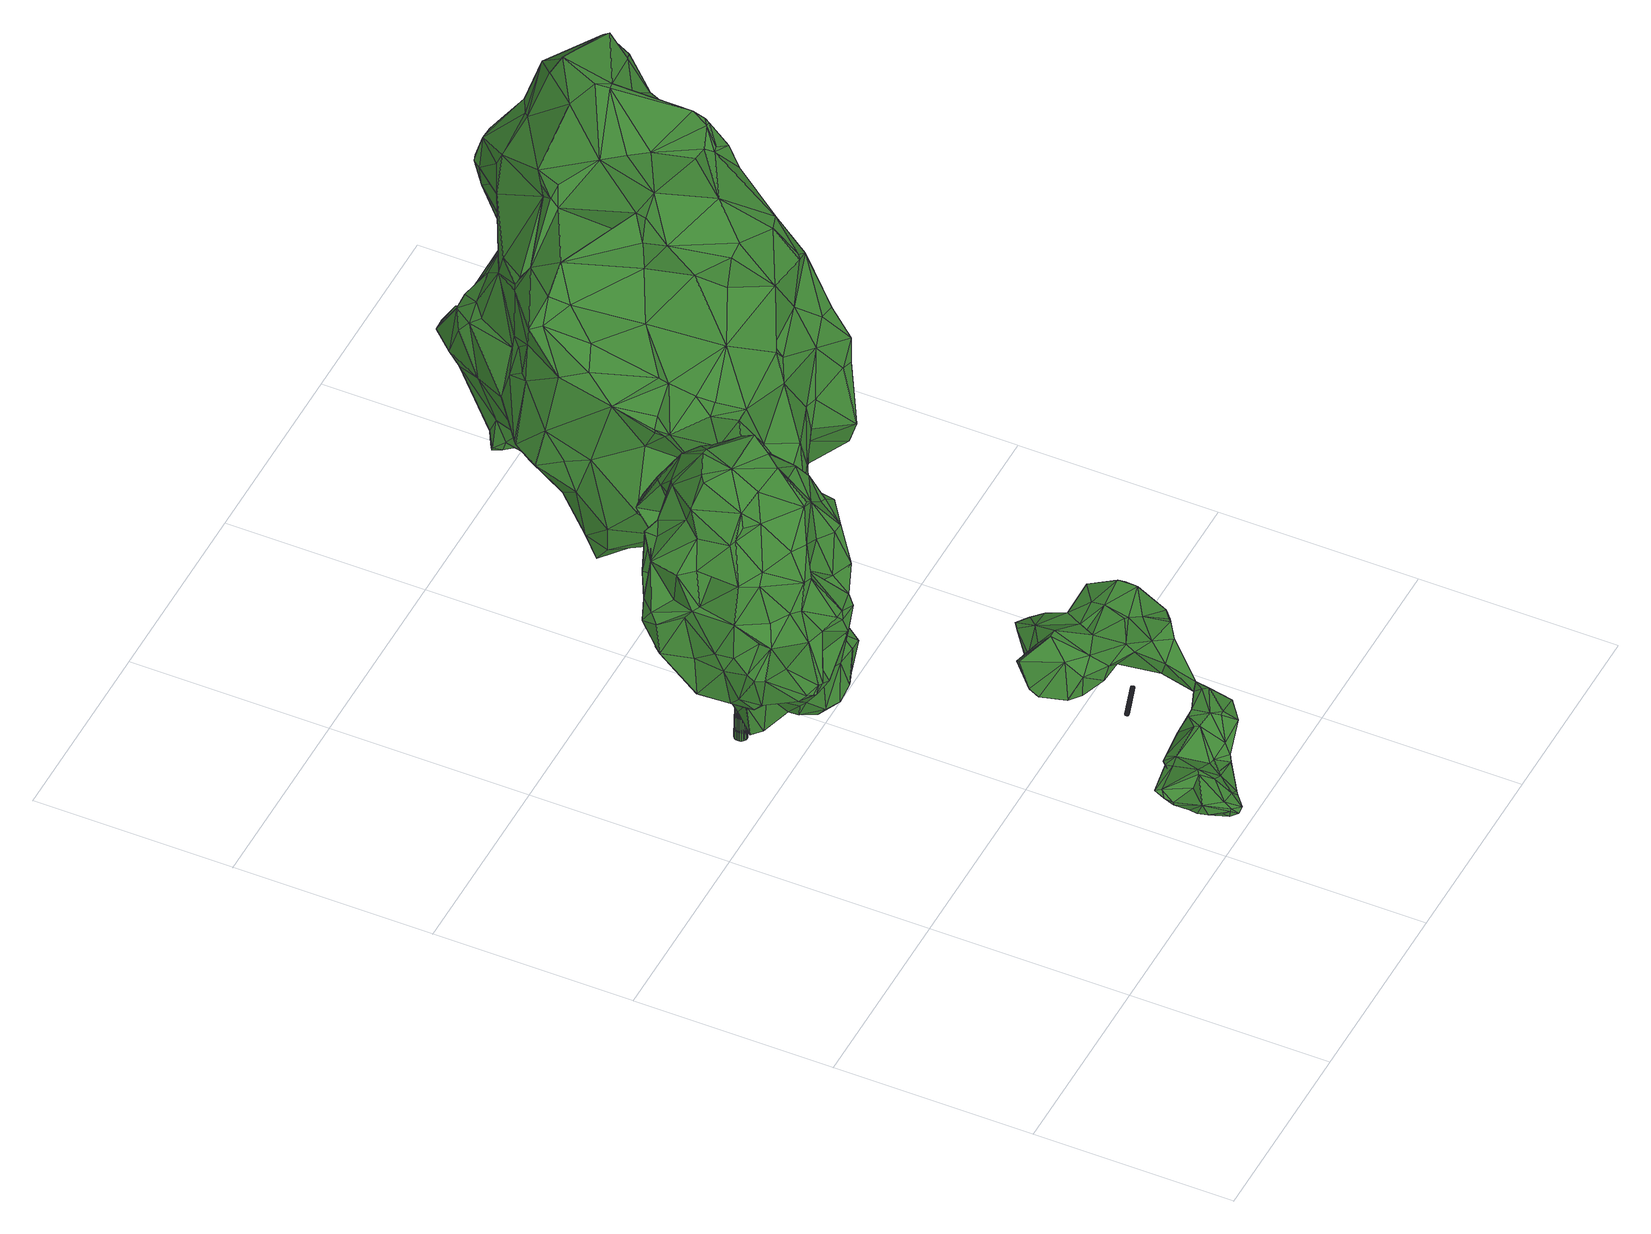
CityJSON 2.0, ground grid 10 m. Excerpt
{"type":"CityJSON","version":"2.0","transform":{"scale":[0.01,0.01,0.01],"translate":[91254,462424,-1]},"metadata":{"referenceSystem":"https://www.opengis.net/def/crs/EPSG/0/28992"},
"CityObjects":{
"tree1":{"type":"SolitaryVegetationObject","attributes":{"gtid":32,"crown_width_m":10.45,"crown_median_z":11.1,"trunk_H_m":9.67,"trunk_DBH_m":0.647,"trunk_radius_m":0.323,"trunk_base_height_m":1.43,"original_gtid":"32"},"geometry":[{"type":"Solid","lod":"3","boundaries":[[[[0,1,2]],[[3,4,5]],[[6,7,8]],[[9,10,11]],[[12,13,14]],[[15,16,11]],[[17,18,19]],[[20,21,9]],[[22,0,23]],[[16,24,25]],[[10,9,26]],[[27,28,29]],[[30,31,32]],[[33,34,6]],[[35,36,37]],[[38,39,40]],[[41,42,43]],[[44,45,21]],[[12,46,47]],[[48,47,46]],[[23,49,22]],[[50,49,23]],[[51,52,53]],[[54,55,56]],[[57,58,59]],[[60,61,13]],[[62,13,61]],[[63,64,65]],[[66,64,63]],[[67,68,69]],[[70,71,72]],[[73,74,75]],[[76,77,78]],[[69,79,80]],[[81,79,69]],[[82,83,8]],[[84,8,83]],[[85,86,73]],[[87,88,89]],[[87,89,90]],[[39,7,6]],[[11,10,3]],[[91,79,81]],[[92,60,13]],[[93,94,95]],[[96,97,98]],[[96,98,99]],[[20,100,101]],[[37,102,35]],[[98,102,37]],[[24,16,103]],[[10,104,3]],[[81,92,105]],[[57,59,106]],[[81,69,107]],[[62,61,108]],[[33,109,110]],[[73,86,74]],[[111,74,86]],[[104,26,4]],[[80,112,67]],[[113,114,115]],[[113,115,116]],[[82,8,7]],[[105,48,117]],[[118,24,41]],[[7,14,82]],[[119,108,120]],[[15,103,16]],[[121,122,123]],[[63,124,125]],[[44,21,126]],[[127,128,129]],[[94,130,95]],[[39,131,7]],[[39,38,131]],[[132,61,60]],[[51,133,134]],[[135,134,133]],[[136,50,23]],[[4,3,104]],[[108,61,132]],[[137,138,139]],[[22,140,141]],[[49,140,22]],[[142,143,144]],[[95,145,127]],[[146,28,106]],[[106,28,147]],[[148,149,150]],[[151,70,72]],[[3,5,141]],[[152,88,91]],[[72,84,151]],[[153,154,155]],[[97,156,59]],[[127,85,95]],[[156,106,59]],[[154,4,155]],[[4,154,157]],[[50,15,158]],[[159,68,67]],[[118,40,24]],[[38,40,118]],[[160,161,162]],[[160,162,163]],[[33,8,84]],[[20,110,109]],[[110,20,164]],[[122,14,7]],[[121,14,122]],[[165,166,167]],[[168,169,170]],[[22,171,0]],[[15,50,172]],[[15,172,103]],[[169,173,174]],[[60,92,107]],[[81,107,92]],[[175,176,86]],[[145,141,5]],[[108,132,177]],[[131,178,7]],[[78,179,180]],[[171,22,130]],[[141,181,130]],[[44,182,183]],[[184,185,163]],[[145,130,181]],[[145,95,130]],[[39,6,34]],[[161,186,162]],[[187,162,186]],[[35,93,188]],[[98,58,102]],[[43,143,41]],[[141,145,181]],[[58,189,102]],[[190,120,151]],[[119,120,190]],[[119,190,151]],[[142,178,131]],[[38,142,131]],[[191,192,193]],[[122,178,142]],[[122,7,178]],[[63,179,124]],[[16,164,11]],[[9,11,164]],[[136,194,195]],[[167,43,165]],[[193,65,64]],[[48,46,180]],[[15,11,3]],[[15,3,158]],[[114,106,156]],[[58,196,189]],[[186,176,175]],[[111,176,186]],[[114,89,106]],[[113,89,114]],[[35,188,36]],[[85,127,129]],[[85,129,175]],[[169,196,170]],[[197,122,142]],[[34,40,39]],[[24,40,34]],[[188,93,95]],[[164,20,9]],[[159,198,199]],[[159,200,198]],[[201,159,199]],[[147,57,106]],[[31,202,74]],[[73,75,36]],[[118,143,38]],[[142,38,143]],[[45,203,155]],[[186,153,187]],[[204,33,72]],[[117,205,105]],[[53,111,51]],[[170,191,168]],[[206,31,74]],[[36,75,37]],[[98,37,75]],[[58,57,196]],[[169,174,196]],[[33,100,109]],[[100,33,204]],[[85,175,86]],[[45,207,203]],[[139,68,201]],[[112,87,90]],[[195,208,172]],[[159,201,68]],[[209,210,138]],[[4,26,155]],[[10,26,104]],[[211,210,185]],[[209,185,210]],[[65,193,148]],[[193,149,148]],[[99,202,30]],[[212,198,116]],[[96,213,115]],[[99,213,96]],[[214,135,133]],[[73,188,85]],[[215,34,216]],[[13,82,14]],[[13,62,82]],[[60,107,132]],[[17,217,18]],[[218,18,217]],[[175,129,153]],[[33,216,34]],[[137,54,56]],[[23,0,219]],[[2,219,0]],[[76,123,122]],[[172,50,136]],[[197,144,167]],[[142,144,197]],[[59,58,97]],[[147,28,57]],[[149,193,29]],[[27,192,191]],[[29,192,27]],[[186,175,153]],[[174,220,221]],[[85,188,95]],[[14,222,12]],[[12,222,46]],[[125,223,218]],[[194,208,195]],[[224,208,194]],[[158,49,50]],[[210,211,177]],[[116,198,113]],[[187,203,207]],[[107,210,177]],[[152,205,225]],[[156,97,114]],[[219,226,224]],[[36,188,73]],[[3,141,140]],[[3,140,158]],[[49,158,140]],[[136,23,194]],[[227,32,31]],[[26,9,21]],[[196,228,189]],[[130,229,171]],[[219,194,23]],[[71,70,44]],[[93,221,94]],[[93,230,221]],[[103,41,24]],[[166,226,231]],[[53,206,111]],[[154,129,128]],[[102,189,35]],[[165,224,226]],[[54,199,232]],[[152,225,65]],[[233,213,30]],[[134,137,55]],[[113,90,89]],[[115,114,97]],[[115,97,96]],[[91,88,87]],[[57,27,196]],[[191,196,27]],[[170,196,191]],[[35,189,93]],[[105,205,91]],[[81,105,91]],[[153,203,234]],[[155,203,153]],[[231,235,236]],[[113,198,200]],[[233,237,213]],[[26,21,45]],[[187,234,203]],[[201,199,54]],[[124,179,77]],[[34,25,24]],[[66,193,64]],[[148,88,152]],[[238,43,167]],[[107,69,239]],[[240,166,77]],[[99,30,213]],[[115,213,116]],[[187,153,234]],[[167,166,240]],[[111,86,176]],[[230,189,221]],[[93,189,230]],[[6,8,33]],[[69,80,67]],[[139,54,137]],[[201,54,139]],[[136,195,172]],[[148,152,65]],[[166,231,236]],[[17,19,241]],[[66,191,193]],[[17,241,2]],[[2,241,219]],[[219,241,242]],[[239,68,139]],[[68,239,69]],[[220,174,243]],[[165,208,224]],[[165,43,208]],[[88,150,146]],[[88,146,89]],[[232,199,198]],[[94,221,220]],[[74,111,206]],[[124,77,166]],[[124,166,125]],[[210,107,239]],[[226,166,165]],[[239,138,210]],[[239,139,138]],[[30,202,31]],[[137,56,55]],[[213,212,116]],[[244,82,245]],[[244,245,151]],[[41,103,42]],[[232,198,212]],[[33,84,72]],[[130,246,141]],[[191,66,247]],[[79,248,80]],[[214,249,186]],[[79,91,248]],[[167,144,238]],[[137,209,138]],[[179,225,180]],[[63,225,179]],[[65,225,63]],[[110,216,33]],[[215,216,110]],[[243,229,130]],[[163,250,184]],[[70,184,250]],[[70,250,44]],[[51,111,133]],[[119,245,108]],[[151,245,119]],[[48,180,225]],[[48,225,117]],[[251,217,17]],[[107,177,132]],[[162,183,182]],[[44,183,207]],[[179,78,77]],[[215,16,25]],[[42,172,208]],[[42,208,43]],[[2,1,17]],[[17,1,251]],[[1,171,252]],[[1,252,251]],[[0,171,1]],[[94,220,130]],[[62,108,245]],[[215,164,16]],[[215,110,164]],[[166,236,253]],[[240,77,197]],[[227,53,233]],[[206,53,227]],[[206,227,31]],[[240,197,167]],[[238,143,43]],[[219,242,226]],[[241,231,226]],[[241,226,242]],[[187,207,162]],[[145,128,127]],[[5,128,145]],[[157,128,4]],[[125,166,223]],[[5,4,128]],[[243,130,220]],[[161,160,254]],[[105,92,255]],[[105,255,48]],[[207,45,44]],[[26,45,155]],[[154,128,157]],[[75,74,202]],[[174,173,243]],[[251,243,173]],[[251,173,217]],[[168,217,173]],[[168,173,169]],[[241,19,253]],[[253,19,18]],[[215,25,34]],[[247,66,63]],[[44,250,182]],[[89,146,106]],[[225,205,117]],[[247,125,218]],[[243,252,229]],[[171,229,252]],[[243,251,252]],[[44,256,257]],[[247,63,125]],[[91,205,152]],[[224,194,219]],[[75,258,98]],[[202,258,75]],[[254,185,209]],[[99,258,202]],[[98,258,99]],[[80,248,112]],[[185,184,120]],[[211,120,177]],[[13,12,259]],[[13,259,92]],[[185,120,211]],[[146,149,28]],[[29,28,149]],[[108,177,120]],[[237,52,55]],[[48,260,47]],[[255,47,260]],[[255,260,48]],[[97,58,98]],[[41,143,118]],[[153,129,154]],[[174,221,189]],[[174,189,228]],[[253,223,166]],[[253,18,223]],[[223,18,218]],[[193,192,29]],[[133,249,214]],[[185,160,163]],[[254,160,185]],[[168,191,261]],[[214,186,161]],[[53,52,233]],[[168,261,217]],[[92,259,255]],[[47,255,259]],[[47,259,12]],[[121,262,14]],[[222,14,262]],[[227,233,32]],[[30,32,233]],[[172,42,103]],[[151,120,70]],[[184,70,120]],[[254,209,135]],[[150,88,148]],[[27,57,28]],[[254,135,161]],[[137,134,135]],[[217,261,218]],[[247,218,261]],[[137,135,209]],[[191,247,261]],[[214,161,135]],[[196,174,228]],[[212,213,237]],[[55,52,134]],[[51,134,52]],[[237,233,52]],[[55,232,237]],[[55,54,232]],[[212,237,232]],[[112,90,200]],[[262,78,263]],[[76,78,123]],[[236,235,253]],[[262,263,222]],[[112,248,87]],[[91,87,248]],[[46,263,180]],[[222,263,46]],[[78,180,263]],[[67,200,159]],[[112,200,67]],[[113,200,90]],[[231,241,235]],[[253,235,241]],[[204,72,256]],[[100,204,256]],[[101,256,44]],[[130,22,246]],[[141,246,22]],[[186,249,111]],[[238,144,143]],[[20,109,100]],[[256,72,257]],[[71,257,72]],[[100,256,101]],[[71,44,257]],[[250,162,182]],[[163,162,250]],[[20,101,126]],[[20,126,21]],[[162,207,183]],[[44,126,101]],[[62,245,82]],[[151,84,83]],[[244,83,82]],[[151,83,244]],[[133,111,249]],[[76,197,77]],[[76,122,197]],[[150,149,146]],[[262,123,78]],[[262,121,123]],[[264,265,266]],[[264,266,267]],[[267,266,268]],[[267,268,269]],[[266,265,270]],[[266,270,268]],[[268,270,271]],[[268,271,269]],[[270,265,272]],[[270,272,271]],[[271,272,273]],[[271,273,269]],[[272,265,274]],[[272,274,273]],[[273,274,275]],[[273,275,269]],[[274,265,276]],[[274,276,275]],[[275,276,277]],[[275,277,269]],[[276,265,278]],[[276,278,277]],[[277,278,279]],[[277,279,269]],[[278,265,280]],[[278,280,279]],[[279,280,281]],[[279,281,269]],[[280,265,282]],[[280,282,281]],[[281,282,283]],[[281,283,269]],[[282,265,284]],[[282,284,283]],[[283,284,285]],[[283,285,269]],[[284,265,286]],[[284,286,285]],[[285,286,287]],[[285,287,269]],[[286,265,288]],[[286,288,287]],[[287,288,289]],[[287,289,269]],[[288,265,290]],[[288,290,289]],[[289,290,291]],[[289,291,269]],[[290,265,292]],[[290,292,291]],[[291,292,293]],[[291,293,269]],[[292,265,294]],[[292,294,293]],[[293,294,295]],[[293,295,269]],[[294,265,296]],[[294,296,295]],[[295,296,297]],[[295,297,269]],[[296,265,298]],[[296,298,297]],[[297,298,299]],[[297,299,269]],[[298,265,300]],[[298,300,299]],[[299,300,301]],[[299,301,269]],[[300,265,302]],[[300,302,301]],[[301,302,303]],[[301,303,269]],[[302,265,304]],[[302,304,303]],[[303,304,305]],[[303,305,269]],[[304,265,306]],[[304,306,305]],[[305,306,307]],[[305,307,269]],[[306,265,308]],[[306,308,307]],[[307,308,309]],[[307,309,269]],[[308,265,310]],[[308,310,309]],[[309,310,311]],[[309,311,269]],[[310,265,312]],[[310,312,311]],[[311,312,313]],[[311,313,269]],[[312,265,264]],[[312,264,313]],[[313,264,267]],[[313,267,269]]]]}]},
"tree2":{"type":"SolitaryVegetationObject","attributes":{"gtid":112,"crown_width_m":10.4,"crown_median_z":0.736,"trunk_H_m":1.65,"trunk_DBH_m":0.186,"trunk_radius_m":0.0932,"trunk_base_height_m":-0.91,"original_gtid":"113"},"geometry":[{"type":"Solid","lod":"3","boundaries":[[[[314,315,316]],[[314,316,317]],[[318,319,317]],[[320,319,321]],[[322,323,324]],[[322,324,325]],[[326,327,328]],[[329,330,331]],[[332,330,329]],[[333,334,335]],[[336,337,338]],[[339,340,341]],[[342,334,333]],[[343,344,345]],[[346,344,347]],[[348,349,350]],[[342,335,334]],[[351,352,348]],[[353,354,355]],[[356,357,358]],[[338,314,317]],[[315,359,335]],[[348,352,349]],[[360,361,362]],[[354,353,363]],[[364,365,366]],[[346,342,367]],[[345,346,367]],[[368,369,370]],[[338,319,320]],[[317,319,338]],[[371,372,361]],[[341,353,339]],[[373,374,375]],[[376,377,368]],[[378,344,343]],[[379,380,359]],[[381,370,382]],[[345,367,342]],[[365,383,384]],[[318,321,319]],[[345,385,343]],[[386,387,333]],[[386,388,387]],[[333,387,388]],[[347,315,346]],[[333,369,386]],[[389,318,316]],[[390,361,372]],[[374,391,375]],[[366,365,356]],[[374,392,391]],[[388,385,333]],[[393,394,395]],[[343,385,396]],[[380,333,335]],[[397,331,330]],[[375,325,329]],[[345,333,385]],[[398,399,400]],[[401,330,332]],[[325,375,391]],[[329,372,402]],[[362,403,404]],[[325,332,329]],[[392,405,406]],[[366,398,407]],[[366,356,398]],[[350,408,348]],[[350,409,410]],[[350,410,411]],[[354,405,373]],[[399,398,356]],[[389,412,413]],[[321,389,413]],[[414,415,416]],[[415,408,411]],[[364,417,418]],[[411,408,350]],[[419,420,421]],[[422,404,419]],[[404,422,423]],[[321,318,389]],[[315,314,359]],[[415,424,408]],[[425,355,401]],[[314,379,359]],[[352,426,427]],[[371,361,360]],[[408,351,348]],[[411,428,429]],[[411,429,394]],[[419,421,357]],[[414,416,430]],[[356,365,384]],[[424,415,414]],[[394,393,411]],[[344,431,347]],[[344,378,431]],[[345,342,333]],[[315,335,346]],[[407,400,399]],[[398,400,407]],[[432,430,416]],[[408,424,351]],[[424,414,433]],[[358,434,435]],[[424,433,351]],[[372,376,368]],[[418,413,436]],[[418,436,364]],[[352,351,437]],[[430,432,393]],[[430,433,414]],[[430,438,433]],[[407,417,366]],[[392,374,405]],[[405,374,373]],[[393,432,416]],[[411,416,415]],[[411,393,416]],[[412,436,413]],[[429,395,394]],[[349,427,341]],[[353,341,427]],[[439,341,440]],[[439,440,441]],[[366,417,364]],[[328,428,442]],[[328,442,441]],[[342,346,335]],[[364,383,365]],[[423,383,364]],[[345,344,346]],[[419,357,422]],[[369,333,443]],[[396,362,378]],[[354,406,405]],[[368,370,444]],[[445,446,447]],[[433,437,351]],[[448,425,449]],[[384,357,356]],[[397,402,444]],[[343,396,378]],[[393,395,430]],[[368,377,369]],[[386,369,377]],[[372,329,390]],[[352,427,349]],[[418,450,336]],[[417,450,418]],[[358,382,434]],[[413,336,321]],[[317,316,318]],[[401,355,354]],[[413,418,336]],[[380,443,333]],[[386,360,388]],[[385,388,360]],[[368,444,372]],[[438,437,433]],[[363,406,354]],[[389,316,412]],[[412,451,404]],[[412,452,451]],[[385,360,396]],[[396,360,362]],[[392,406,363]],[[325,391,322]],[[434,379,435]],[[357,384,422]],[[370,369,443]],[[453,373,402]],[[444,370,397]],[[361,390,420]],[[361,420,362]],[[322,454,446]],[[397,381,331]],[[431,412,316]],[[323,448,449]],[[452,431,378]],[[455,438,456]],[[455,456,457]],[[431,316,347]],[[423,422,383]],[[380,434,458]],[[380,459,434]],[[392,363,460]],[[383,422,384]],[[370,381,397]],[[321,336,320]],[[461,462,448]],[[441,409,439]],[[353,355,339]],[[463,440,341]],[[463,341,340]],[[448,463,340]],[[401,332,425]],[[355,425,339]],[[322,392,454]],[[322,391,392]],[[427,426,353]],[[380,458,443]],[[347,316,315]],[[461,326,462]],[[380,379,459]],[[376,386,377]],[[399,356,358]],[[358,435,399]],[[329,402,375]],[[404,451,362]],[[452,378,451]],[[362,451,378]],[[438,455,437]],[[331,420,390]],[[354,373,453]],[[354,453,401]],[[350,349,409]],[[441,464,409]],[[442,409,464]],[[442,464,441]],[[438,395,456]],[[445,465,326]],[[338,466,435]],[[428,327,429]],[[328,327,428]],[[341,439,349]],[[412,431,452]],[[320,336,338]],[[449,332,323]],[[425,332,449]],[[401,453,330]],[[329,331,390]],[[335,359,380]],[[375,402,373]],[[459,379,434]],[[444,402,372]],[[352,437,455]],[[336,450,337]],[[417,337,450]],[[353,426,363]],[[338,379,314]],[[435,379,338]],[[420,419,403]],[[420,403,362]],[[370,443,382]],[[458,434,382]],[[458,382,443]],[[448,340,425]],[[349,439,409]],[[425,340,339]],[[372,371,376]],[[324,323,332]],[[332,325,324]],[[386,371,360]],[[376,371,386]],[[430,395,438]],[[410,409,467]],[[410,467,411]],[[330,453,402]],[[330,402,397]],[[364,436,423]],[[442,467,409]],[[428,467,442]],[[411,467,428]],[[429,327,395]],[[326,395,327]],[[440,463,462]],[[440,462,326]],[[440,328,441]],[[440,326,328]],[[454,447,446]],[[382,358,421]],[[382,421,381]],[[445,326,461]],[[445,461,448]],[[404,436,412]],[[423,436,404]],[[404,403,419]],[[457,468,455]],[[363,426,460]],[[455,426,352]],[[455,460,426]],[[337,466,338]],[[417,466,337]],[[357,421,358]],[[323,322,446]],[[323,446,448]],[[448,446,445]],[[421,420,381]],[[381,420,331]],[[399,435,466]],[[399,466,407]],[[417,407,466]],[[454,392,468]],[[457,447,468]],[[460,468,392]],[[455,468,460]],[[448,462,463]],[[454,468,447]],[[456,465,457]],[[447,457,465]],[[447,465,445]],[[456,395,465]],[[395,326,465]],[[469,470,471]],[[469,471,472]],[[472,471,473]],[[472,473,474]],[[471,470,475]],[[471,475,473]],[[473,475,476]],[[473,476,474]],[[475,470,477]],[[475,477,476]],[[476,477,478]],[[476,478,474]],[[477,470,479]],[[477,479,478]],[[478,479,480]],[[478,480,474]],[[479,470,481]],[[479,481,480]],[[480,481,482]],[[480,482,474]],[[481,470,483]],[[481,483,482]],[[482,483,484]],[[482,484,474]],[[483,470,485]],[[483,485,484]],[[484,485,486]],[[484,486,474]],[[485,470,487]],[[485,487,486]],[[486,487,488]],[[486,488,474]],[[487,470,489]],[[487,489,488]],[[488,489,490]],[[488,490,474]],[[489,470,491]],[[489,491,490]],[[490,491,492]],[[490,492,474]],[[491,470,493]],[[491,493,492]],[[492,493,494]],[[492,494,474]],[[493,470,495]],[[493,495,494]],[[494,495,496]],[[494,496,474]],[[495,470,497]],[[495,497,496]],[[496,497,498]],[[496,498,474]],[[497,470,499]],[[497,499,498]],[[498,499,500]],[[498,500,474]],[[499,470,501]],[[499,501,500]],[[500,501,502]],[[500,502,474]],[[501,470,503]],[[501,503,502]],[[502,503,504]],[[502,504,474]],[[503,470,505]],[[503,505,504]],[[504,505,506]],[[504,506,474]],[[505,470,507]],[[505,507,506]],[[506,507,508]],[[506,508,474]],[[507,470,509]],[[507,509,508]],[[508,509,510]],[[508,510,474]],[[509,470,511]],[[509,511,510]],[[510,511,512]],[[510,512,474]],[[511,470,513]],[[511,513,512]],[[512,513,514]],[[512,514,474]],[[513,470,515]],[[513,515,514]],[[514,515,516]],[[514,516,474]],[[515,470,517]],[[515,517,516]],[[516,517,518]],[[516,518,474]],[[517,470,469]],[[517,469,518]],[[518,469,472]],[[518,472,474]]]]}]},
"tree3":{"type":"SolitaryVegetationObject","attributes":{"gtid":25,"crown_width_m":18.22,"crown_median_z":12.56,"trunk_H_m":12.02,"trunk_DBH_m":1.39,"trunk_radius_m":0.694,"trunk_base_height_m":0.54,"original_gtid":"25"},"geometry":[{"type":"Solid","lod":"3","boundaries":[[[[519,520,521]],[[522,523,524]],[[525,526,527]],[[528,529,530]],[[521,520,531]],[[532,533,534]],[[535,536,537]],[[538,539,540]],[[541,542,543]],[[542,544,543]],[[545,546,547]],[[548,549,550]],[[551,526,525]],[[552,553,554]],[[555,556,557]],[[558,559,560]],[[561,559,558]],[[562,563,564]],[[565,529,528]],[[565,528,566]],[[567,568,569]],[[570,571,572]],[[573,568,574]],[[575,576,577]],[[572,571,578]],[[579,580,581]],[[582,583,584]],[[519,531,520]],[[585,574,586]],[[574,585,587]],[[562,564,588]],[[562,588,589]],[[589,588,590]],[[591,592,593]],[[528,530,594]],[[595,596,597]],[[589,598,562]],[[599,534,533]],[[600,601,602]],[[572,603,570]],[[557,604,605]],[[606,607,608]],[[609,610,611]],[[612,613,601]],[[614,615,616]],[[617,618,619]],[[519,617,619]],[[620,621,622]],[[623,622,621]],[[612,600,624]],[[580,551,524]],[[625,602,601]],[[626,627,622]],[[570,628,571]],[[629,628,570]],[[630,631,632]],[[550,633,597]],[[634,635,550]],[[636,637,638]],[[639,577,640]],[[620,641,621]],[[612,601,600]],[[642,561,643]],[[644,645,646]],[[610,647,648]],[[609,647,610]],[[599,649,534]],[[596,595,650]],[[623,621,651]],[[652,641,653]],[[529,654,530]],[[650,595,655]],[[656,569,568]],[[657,645,644]],[[658,606,659]],[[660,641,661]],[[652,661,641]],[[642,614,662]],[[536,535,546]],[[573,663,568]],[[567,569,664]],[[596,650,648]],[[535,665,666]],[[667,668,669]],[[651,670,623]],[[671,672,673]],[[674,675,676]],[[583,677,678]],[[668,679,680]],[[681,682,602]],[[630,632,683]],[[557,684,555]],[[685,555,684]],[[630,686,631]],[[601,613,625]],[[687,588,688]],[[550,549,689]],[[689,549,690]],[[630,691,686]],[[690,549,548]],[[692,690,548]],[[693,694,695]],[[696,697,582]],[[698,699,542]],[[542,699,524]],[[614,700,615]],[[614,701,700]],[[702,703,704]],[[646,651,660]],[[551,579,705]],[[706,707,655]],[[521,617,519]],[[532,708,709]],[[709,533,532]],[[710,679,667]],[[711,712,693]],[[680,599,533]],[[588,687,590]],[[539,644,660]],[[660,644,646]],[[713,616,654]],[[714,692,715]],[[716,717,718]],[[719,532,534]],[[664,569,656]],[[667,679,668]],[[680,710,599]],[[720,599,710]],[[606,721,722]],[[693,712,723]],[[724,577,639]],[[575,577,724]],[[725,577,576]],[[726,592,530]],[[722,576,727]],[[611,639,609]],[[683,728,729]],[[692,548,715]],[[662,614,616]],[[663,611,610]],[[730,618,694]],[[650,655,648]],[[722,731,732]],[[562,598,563]],[[600,677,624]],[[732,596,648]],[[619,618,730]],[[582,697,583]],[[558,560,645]],[[731,733,732]],[[734,735,591]],[[734,591,538]],[[626,622,623]],[[736,737,593]],[[640,609,639]],[[550,689,633]],[[738,663,669]],[[541,543,695]],[[544,695,543]],[[692,739,740]],[[671,685,741]],[[742,633,689]],[[521,637,617]],[[624,743,612]],[[535,666,546]],[[744,670,745]],[[660,621,641]],[[651,621,660]],[[554,652,653]],[[547,546,666]],[[746,747,748]],[[656,747,746]],[[609,640,647]],[[749,732,725]],[[732,647,725]],[[718,750,716]],[[718,751,750]],[[732,733,596]],[[596,733,597]],[[691,630,662]],[[616,691,662]],[[623,744,626]],[[623,670,744]],[[752,753,754]],[[752,754,600]],[[755,620,756]],[[755,756,690]],[[572,578,619]],[[698,542,541]],[[675,757,758]],[[559,759,760]],[[632,728,683]],[[704,753,761]],[[704,762,753]],[[646,670,651]],[[519,619,763]],[[683,729,630]],[[662,630,729]],[[607,704,764]],[[648,765,610]],[[720,766,767]],[[720,767,599]],[[720,768,766]],[[642,701,614]],[[746,769,656]],[[664,656,769]],[[748,770,771]],[[573,772,667]],[[561,642,662]],[[561,662,729]],[[717,773,774]],[[618,637,694]],[[557,605,684]],[[657,593,645]],[[661,775,539]],[[661,539,660]],[[670,560,745]],[[608,764,600]],[[608,600,602]],[[585,776,579]],[[773,777,778]],[[773,778,774]],[[779,719,703]],[[593,737,643]],[[699,698,580]],[[699,580,524]],[[524,780,542]],[[544,542,780]],[[674,693,675]],[[674,590,693]],[[693,757,675]],[[530,592,594]],[[580,579,551]],[[745,559,744]],[[536,781,696]],[[546,781,536]],[[587,585,782]],[[555,685,783]],[[551,705,526]],[[636,585,581]],[[664,565,784]],[[529,565,664]],[[556,785,786]],[[556,598,785]],[[632,787,788]],[[578,571,628]],[[698,541,789]],[[570,603,716]],[[790,590,687]],[[702,779,703]],[[711,544,780]],[[554,553,652]],[[636,694,637]],[[563,537,791]],[[563,791,564]],[[664,784,567]],[[750,583,678]],[[769,654,529]],[[676,675,758]],[[758,674,676]],[[589,674,758]],[[589,590,674]],[[735,792,793]],[[672,671,741]],[[673,563,598]],[[780,524,523]],[[711,780,523]],[[522,711,523]],[[634,731,681]],[[634,681,635]],[[638,531,782]],[[794,665,795]],[[766,782,531]],[[587,782,766]],[[643,645,593]],[[646,645,670]],[[698,789,580]],[[665,535,795]],[[702,606,658]],[[588,791,688]],[[771,796,748]],[[534,628,719]],[[629,719,628]],[[797,793,798]],[[723,712,799]],[[723,799,557]],[[545,800,801]],[[526,705,776]],[[800,545,554]],[[667,772,768]],[[801,743,781]],[[581,585,579]],[[802,803,742]],[[522,527,711]],[[527,522,525]],[[567,574,568]],[[804,625,613]],[[539,775,540]],[[748,796,746]],[[769,746,796]],[[681,602,625]],[[740,739,805]],[[693,785,757]],[[783,671,673]],[[567,784,574]],[[702,704,606]],[[661,806,775]],[[729,559,561]],[[739,692,807]],[[537,563,808]],[[537,808,535]],[[586,784,776]],[[749,725,576]],[[803,633,742]],[[616,615,654]],[[558,643,561]],[[587,809,574]],[[626,744,760]],[[617,637,618]],[[598,556,783]],[[673,598,783]],[[642,643,737]],[[642,737,701]],[[555,783,556]],[[638,585,636]],[[782,585,638]],[[572,717,603]],[[572,619,717]],[[802,706,803]],[[749,576,722]],[[649,599,767]],[[649,767,766]],[[717,619,730]],[[773,717,730]],[[810,688,583]],[[687,688,810]],[[711,693,695]],[[768,809,587]],[[766,768,587]],[[531,649,766]],[[680,679,710]],[[720,710,768]],[[710,667,768]],[[619,578,763]],[[531,519,649]],[[809,772,574]],[[809,768,772]],[[736,726,737]],[[811,682,731]],[[760,744,559]],[[769,796,686]],[[631,686,796]],[[547,552,545]],[[748,655,770]],[[771,707,802]],[[649,628,534]],[[708,812,709]],[[663,738,611]],[[763,578,628]],[[656,765,655]],[[607,764,608]],[[704,607,606]],[[812,658,659]],[[762,813,750]],[[585,586,776]],[[783,685,671]],[[648,655,765]],[[658,812,708]],[[603,717,716]],[[576,659,727]],[[522,551,525]],[[560,559,745]],[[524,551,522]],[[779,814,719]],[[708,814,779]],[[532,814,708]],[[722,727,606]],[[659,606,727]],[[659,575,812]],[[558,645,643]],[[709,815,533]],[[680,533,815]],[[760,627,626]],[[762,570,813]],[[575,738,816]],[[700,654,615]],[[530,654,700]],[[769,529,664]],[[712,792,799]],[[752,600,753]],[[769,713,654]],[[696,817,818]],[[743,818,817]],[[635,681,625]],[[590,790,777]],[[564,791,588]],[[566,526,565]],[[527,526,566]],[[812,815,709]],[[701,726,700]],[[801,613,612]],[[742,819,802]],[[627,819,742]],[[816,815,812]],[[575,816,812]],[[583,697,624]],[[590,773,693]],[[590,777,773]],[[753,764,761]],[[753,600,764]],[[730,694,773]],[[636,789,541]],[[581,789,636]],[[586,574,784]],[[583,750,751]],[[583,751,810]],[[581,580,789]],[[802,787,771]],[[806,665,820]],[[806,820,775]],[[708,702,658]],[[708,779,702]],[[560,670,645]],[[552,547,553]],[[616,713,691]],[[598,589,785]],[[804,613,821]],[[801,821,613]],[[732,648,647]],[[536,696,537]],[[806,652,553]],[[805,822,800]],[[573,574,772]],[[538,657,539]],[[706,802,707]],[[570,716,813]],[[519,763,649]],[[820,665,823]],[[820,823,775]],[[823,665,538]],[[538,540,823]],[[762,704,703]],[[711,695,544]],[[728,759,559]],[[749,722,732]],[[593,657,538]],[[539,657,644]],[[620,740,641]],[[641,740,653]],[[557,799,604]],[[800,821,801]],[[792,798,793]],[[792,527,798]],[[715,800,714]],[[612,743,801]],[[691,713,686]],[[769,686,713]],[[582,537,696]],[[681,731,682]],[[545,781,546]],[[801,781,545]],[[751,777,810]],[[764,704,761]],[[694,636,695]],[[721,811,722]],[[649,763,628]],[[610,765,663]],[[663,765,568]],[[656,568,765]],[[722,811,731]],[[647,640,577]],[[786,785,693]],[[737,726,701]],[[796,771,824]],[[787,824,771]],[[796,824,631]],[[632,631,824]],[[787,632,824]],[[535,794,795]],[[717,774,778]],[[605,741,684]],[[684,741,685]],[[604,741,605]],[[672,741,604]],[[672,604,794]],[[575,639,738]],[[576,575,659]],[[647,577,725]],[[819,759,788]],[[760,759,819]],[[753,762,750]],[[528,594,825]],[[826,721,608]],[[826,608,602]],[[826,602,721]],[[721,606,608]],[[753,750,678]],[[661,652,806]],[[666,665,547]],[[721,682,811]],[[602,682,721]],[[827,828,634]],[[754,678,677]],[[754,677,600]],[[781,743,817]],[[673,808,563]],[[802,788,787]],[[802,819,788]],[[819,627,760]],[[771,770,707]],[[776,784,565]],[[565,526,776]],[[579,776,705]],[[697,743,624]],[[634,828,731]],[[829,633,803]],[[597,633,829]],[[731,828,733]],[[531,637,521]],[[638,637,531]],[[678,754,753]],[[541,695,636]],[[748,747,655]],[[656,655,747]],[[624,677,583]],[[528,825,566]],[[527,566,798]],[[815,668,680]],[[804,635,625]],[[827,634,550]],[[689,690,756]],[[554,805,800]],[[653,740,805]],[[790,687,810]],[[584,688,791]],[[583,688,584]],[[756,830,689]],[[689,830,742]],[[667,669,573]],[[797,798,825]],[[797,825,592]],[[611,738,639]],[[790,810,777]],[[706,655,595]],[[738,669,668]],[[573,669,663]],[[775,823,540]],[[792,712,527]],[[711,527,712]],[[700,726,530]],[[736,592,726]],[[557,786,723]],[[557,556,786]],[[554,653,805]],[[805,739,822]],[[794,604,734]],[[738,668,816]],[[815,816,668]],[[693,723,786]],[[714,807,692]],[[808,831,794]],[[794,734,665]],[[665,734,538]],[[829,706,597]],[[595,597,706]],[[697,818,743]],[[735,734,604]],[[582,584,791]],[[582,791,537]],[[800,807,714]],[[822,807,800]],[[627,742,830]],[[594,592,825]],[[593,538,591]],[[829,803,706]],[[655,707,770]],[[739,807,822]],[[692,755,690]],[[740,755,692]],[[740,620,755]],[[575,724,639]],[[827,550,597]],[[827,597,828]],[[733,828,597]],[[559,729,728]],[[696,781,817]],[[717,778,718]],[[718,778,751]],[[566,825,798]],[[696,818,697]],[[735,799,792]],[[604,799,735]],[[758,785,589]],[[757,785,758]],[[593,592,736]],[[591,735,592]],[[793,592,735]],[[793,797,592]],[[665,553,547]],[[762,703,629]],[[762,629,570]],[[672,794,831]],[[703,719,629]],[[821,800,832]],[[804,832,635]],[[821,832,804]],[[806,553,665]],[[550,715,548]],[[635,715,550]],[[832,715,635]],[[832,800,715]],[[554,545,552]],[[627,830,622]],[[622,830,620]],[[751,778,777]],[[756,620,830]],[[719,814,532]],[[694,833,773]],[[694,693,833]],[[773,833,693]],[[728,632,759]],[[788,759,632]],[[808,794,535]],[[750,813,716]],[[808,673,831]],[[672,831,673]],[[834,835,836]],[[834,836,837]],[[837,836,838]],[[837,838,839]],[[836,835,840]],[[836,840,838]],[[838,840,841]],[[838,841,839]],[[840,835,842]],[[840,842,841]],[[841,842,843]],[[841,843,839]],[[842,835,844]],[[842,844,843]],[[843,844,845]],[[843,845,839]],[[844,835,846]],[[844,846,845]],[[845,846,847]],[[845,847,839]],[[846,835,848]],[[846,848,847]],[[847,848,849]],[[847,849,839]],[[848,835,850]],[[848,850,849]],[[849,850,851]],[[849,851,839]],[[850,835,852]],[[850,852,851]],[[851,852,853]],[[851,853,839]],[[852,835,854]],[[852,854,853]],[[853,854,855]],[[853,855,839]],[[854,835,856]],[[854,856,855]],[[855,856,857]],[[855,857,839]],[[856,835,858]],[[856,858,857]],[[857,858,859]],[[857,859,839]],[[858,835,860]],[[858,860,859]],[[859,860,861]],[[859,861,839]],[[860,835,862]],[[860,862,861]],[[861,862,863]],[[861,863,839]],[[862,835,864]],[[862,864,863]],[[863,864,865]],[[863,865,839]],[[864,835,866]],[[864,866,865]],[[865,866,867]],[[865,867,839]],[[866,835,868]],[[866,868,867]],[[867,868,869]],[[867,869,839]],[[868,835,870]],[[868,870,869]],[[869,870,871]],[[869,871,839]],[[870,835,872]],[[870,872,871]],[[871,872,873]],[[871,873,839]],[[872,835,874]],[[872,874,873]],[[873,874,875]],[[873,875,839]],[[874,835,876]],[[874,876,875]],[[875,876,877]],[[875,877,839]],[[876,835,878]],[[876,878,877]],[[877,878,879]],[[877,879,839]],[[878,835,880]],[[878,880,879]],[[879,880,881]],[[879,881,839]],[[880,835,882]],[[880,882,881]],[[881,882,883]],[[881,883,839]],[[882,835,834]],[[882,834,883]],[[883,834,837]],[[883,837,839]]]]}]}
},
"vertices":[
[907,2069,1602],[940,2019,1508],[940,2072,1518],[494,2224,1945],[381,2124,1807],[499,2094,1850],[608,2758,1382],[706,2700,1224],[555,2605,1295],[455,2504,1762],[431,2345,1914],[531,2388,1942],[672,2533,1080],[524,2582,924],[693,2604,1066],[569,2387,1932],[609,2530,1815],[1008,2025,1431],[913,2049,1212],[875,2138,1416],[389,2545,1584],[359,2388,1676],[861,2081,1704],[851,2186,1682],[612,2653,1612],[596,2645,1615],[325,2350,1785],[791,1839,925],[773,1795,764],[825,1845,717],[222,1669,1003],[256,1677,1025],[212,1680,1002],[496,2617,1359],[561,2734,1434],[530,1690,1249],[475,1690,1254],[508,1677,1219],[717,2735,1419],[640,2761,1392],[661,2747,1424],[701,2579,1565],[737,2461,1552],[771,2506,1510],[175,2477,1539],[273,2292,1669],[871,2451,1029],[679,2476,1129],[769,2278,1093],[771,2224,1835],[801,2320,1844],[67,1908,1116],[111,1892,936],[84,1862,1122],[173,1997,834],[105,1927,899],[129,1981,869],[718,1699,896],[623,1739,1007],[648,1695,906],[478,2493,798],[416,2515,822],[463,2609,945],[1040,2174,900],[984,2106,832],[977,2140,803],[981,2131,889],[419,2065,676],[275,2090,673],[353,2145,906],[182,2515,1286],[290,2424,1345],[324,2591,1301],[347,1804,1360],[342,1768,1182],[394,1726,1222],[887,2563,1031],[902,2470,1182],[904,2447,1016],[483,2102,969],[430,1991,757],[515,2239,857],[526,2647,1098],[406,2576,1222],[394,2583,1243],[393,1815,1490],[311,1844,1356],[556,1875,857],[670,1926,852],[536,1772,734],[472,1851,765],[613,2028,950],[505,2358,920],[558,1874,1402],[694,1898,1466],[508,1856,1614],[426,1739,932],[550,1708,900],[527,1660,1139],[372,1680,953],[375,2550,1570],[319,2579,1559],[623,1680,1207],[714,2486,1788],[395,2317,1904],[571,2199,1017],[661,1708,740],[382,2367,868],[368,2588,947],[430,2512,1566],[529,2548,1608],[171,1872,1248],[433,1991,753],[441,1768,647],[514,1694,692],[447,1734,688],[345,1816,707],[784,2163,964],[722,2719,1443],[363,2530,1008],[219,2489,1076],[904,2598,1022],[885,2597,1136],[905,2594,1023],[1054,2320,1077],[1049,2286,1094],[307,2508,1567],[432,1897,1615],[448,2057,1709],[326,1989,1542],[712,1932,1672],[761,2697,1259],[386,2502,811],[81,1950,1128],[84,1990,956],[111,2081,1071],[725,2256,1708],[115,2048,880],[130,2186,873],[175,2002,836],[703,2142,1892],[668,2080,1860],[823,2671,1267],[736,2663,1433],[821,2577,1292],[601,1914,1742],[774,1832,747],[712,1728,775],[790,2027,773],[823,1846,713],[778,1891,765],[313,2566,1194],[761,2075,861],[195,2050,1539],[300,2111,1706],[285,2131,1684],[586,1681,743],[348,2101,1751],[725,2225,1957],[352,2013,600],[153,2297,1282],[125,2134,1147],[149,2256,1341],[60,2394,1275],[483,2521,1758],[927,2441,1434],[871,2331,1215],[930,2477,1415],[1014,1954,1179],[921,1850,1179],[937,1866,1158],[877,2021,1653],[754,2440,1782],[912,1933,1251],[821,1786,1252],[257,1971,1518],[235,1909,1336],[293,2462,924],[808,2678,1256],[1034,2369,996],[908,2401,987],[632,1918,1746],[203,2375,1318],[146,2335,1536],[100,2484,1232],[99,2396,1062],[144,2044,1344],[172,2230,1358],[452,1807,1469],[667,1724,1221],[314,2562,1192],[873,1935,977],[826,1941,805],[949,2027,785],[795,2258,1588],[727,2355,1544],[743,1842,1036],[901,2514,1196],[357,1878,689],[270,1958,613],[380,1919,703],[221,2002,613],[289,1673,1013],[196,2256,1551],[411,2469,1390],[765,2133,924],[272,1847,1043],[144,2332,1539],[762,2438,1542],[106,2213,881],[156,2253,877],[173,2453,1017],[321,1803,789],[330,1771,816],[123,2037,1160],[565,2615,1619],[615,2576,1411],[993,1994,1217],[943,2186,1152],[853,2215,1572],[769,1844,1467],[715,1828,1253],[884,2564,1028],[914,2231,1183],[799,2384,1513],[930,2222,917],[883,2379,1442],[199,1709,996],[735,1800,1219],[883,1967,1510],[628,1879,1250],[838,2362,1444],[252,1933,857],[177,1737,968],[272,2209,1510],[727,2178,1326],[745,2373,1250],[178,1861,925],[746,2581,1410],[228,2167,871],[899,2468,1185],[883,2166,1438],[848,2192,1473],[819,1836,1475],[429,2542,1024],[395,2567,987],[690,2087,1673],[946,2128,996],[510,1881,860],[186,1939,1236],[104,2440,1296],[979,1946,1449],[917,1962,1499],[855,2214,1220],[141,2243,1058],[532,2321,1033],[322,2578,1555],[313,2542,1555],[410,1769,1032],[493,2427,1020],[579,2295,1152],[1000,1992,1171],[903,2594,1020],[901,2447,1013],[572,2201,243],[540,2202,243],[571,2210,243],[580,2176,1209],[579,2185,1210],[548,2177,1210],[568,2217,243],[576,2193,1210],[563,2224,243],[571,2199,1210],[557,2230,244],[565,2205,1210],[549,2233,244],[557,2208,1210],[541,2234,244],[549,2210,1210],[532,2233,244],[540,2209,1211],[524,2230,244],[532,2206,1211],[518,2225,244],[526,2201,1210],[512,2219,244],[520,2194,1210],[509,2211,244],[517,2186,1210],[508,2203,243],[516,2178,1210],[509,2194,243],[516,2170,1210],[512,2186,243],[520,2162,1210],[517,2180,243],[524,2155,1209],[523,2174,242],[531,2150,1209],[531,2171,242],[539,2146,1209],[539,2170,242],[547,2145,1209],[548,2171,242],[555,2146,1209],[555,2174,242],[563,2149,1209],[562,2178,242],[570,2154,1209],[568,2185,242],[575,2160,1209],[571,2193,242],[579,2168,1209],
[1862,1204,287],[2070,1209,282],[1947,1203,189],[1856,1313,243],[1854,1351,197],[1829,1377,213],[1760,1417,223],[1808,1403,129],[1583,331,108],[1555,433,115],[1633,438,128],[1780,420,119],[1235,366,122],[1157,306,113],[1129,363,114],[1783,527,203],[1696,495,233],[1764,687,204],[1614,471,140],[2102,970,337],[2109,1039,334],[2088,1064,350],[1728,1394,224],[1628,1288,197],[1709,1294,299],[1498,397,227],[1354,470,136],[1337,410,174],[2149,1102,262],[2100,1038,155],[2099,1088,174],[2128,1089,217],[2135,1128,257],[2056,1138,208],[1261,180,194],[1251,258,230],[1223,243,229],[1240,86,165],[1325,182,157],[1504,373,234],[1580,356,257],[1546,447,225],[1530,1059,322],[1551,976,244],[1626,981,315],[1942,1122,316],[2008,924,179],[1833,830,259],[1841,918,131],[1524,256,161],[1524,1206,92],[1446,1150,142],[1452,1200,166],[2143,1119,255],[1952,733,344],[1933,863,341],[1793,749,356],[1932,799,302],[1898,689,302],[1721,429,259],[1775,341,174],[1791,369,159],[1978,749,332],[1977,752,335],[2007,1017,108],[1798,1112,309],[1931,1053,336],[1755,817,293],[1754,861,326],[1524,1041,101],[1493,1026,131],[2071,937,207],[2034,795,324],[2085,897,286],[2083,893,269],[1850,1346,110],[1768,687,201],[1774,341,170],[1666,257,180],[1105,138,122],[1099,190,115],[1235,203,115],[2015,960,144],[1764,667,274],[1457,1251,312],[1597,1161,384],[1459,1254,312],[1583,451,236],[1782,526,206],[1738,971,127],[1752,1021,105],[1634,317,235],[1607,316,238],[1485,1277,280],[1164,87,174],[1111,374,178],[1185,252,172],[1096,164,178],[1839,1200,99],[1758,1337,89],[1176,20,120],[1151,45,157],[1148,48,145],[1564,1280,200],[1649,1315,147],[1660,925,151],[1756,906,180],[1686,912,227],[1551,979,130],[1622,1139,97],[1195,11,148],[1515,488,134],[1420,262,142],[1392,268,141],[1096,306,122],[1107,231,111],[1157,55,101],[1937,1138,125],[1140,81,121],[1274,72,129],[1746,1024,322],[1646,1166,376],[1714,1224,107],[1302,91,119],[1301,91,115],[1279,399,167],[1287,440,150],[1097,403,172],[1093,355,147],[1900,918,341],[1897,689,306],[1358,348,100],[1537,340,107],[1508,265,109],[1380,463,105],[1516,487,131],[1640,1310,173],[1830,1028,112],[1868,1050,130],[1707,459,254],[1582,310,111],[1482,206,96],[1351,214,135],[1482,208,93],[1891,935,336],[1778,1071,301],[1505,222,117],[1331,387,117],[1321,465,130],[1321,467,133],[1095,400,173],[1361,291,121],[1633,1242,277],[1100,312,133],[1507,224,114],[1649,801,8],[1640,802,9],[1649,803,8],[1666,780,172],[1666,782,173],[1657,781,174],[1649,806,9],[1665,784,173],[1647,808,9],[1664,786,174],[1646,809,9],[1663,788,174],[1643,811,10],[1660,789,174],[1641,811,10],[1658,790,175],[1639,811,10],[1656,790,175],[1636,810,10],[1653,789,175],[1634,809,11],[1651,788,175],[1633,808,10],[1650,786,175],[1631,805,10],[1648,784,175],[1631,803,10],[1648,782,175],[1631,801,10],[1648,779,174],[1631,798,9],[1648,777,174],[1633,796,9],[1650,775,174],[1634,795,9],[1651,773,173],[1636,793,8],[1654,772,173],[1639,793,8],[1656,772,172],[1641,793,8],[1658,772,172],[1644,793,8],[1661,772,172],[1646,795,8],[1663,773,172],[1647,797,8],[1664,775,172],[1649,799,8],[1666,777,172],
[2483,4138,1641],[2541,4097,1573],[2526,4152,1526],[2223,3659,719],[2219,3697,678],[2308,3737,634],[2272,3620,842],[2397,3578,1036],[2178,3601,857],[1958,3137,1221],[2208,3041,1260],[1999,2915,963],[2601,3963,1552],[2288,3730,2474],[2342,3691,2396],[2273,3949,2203],[1132,3572,935],[996,3553,1132],[1147,3690,1218],[1372,3168,813],[1114,2928,662],[1013,3118,726],[2415,4048,816],[2444,3987,646],[2293,4163,692],[2240,4142,672],[940,3371,1317],[981,3538,1128],[927,3415,1094],[1144,2716,1628],[1175,2634,1598],[1357,2668,1779],[2355,3691,736],[943,3277,1164],[941,3217,998],[959,3154,1209],[1435,3880,597],[1484,3904,671],[1586,3800,582],[1704,2650,711],[1580,2392,770],[1493,2388,669],[1898,2556,613],[1482,4111,1035],[1351,3905,1068],[1422,4034,1250],[2260,3369,1334],[2049,3461,1188],[2370,3160,1482],[2266,3092,1724],[2315,3008,1603],[1984,4184,1905],[2072,4192,1883],[1984,4222,1780],[2285,3430,1798],[2366,3406,1505],[2058,3172,2428],[1849,3282,2307],[2023,3086,2405],[2189,4190,1844],[2625,3556,1027],[2462,3779,720],[2645,3661,1016],[1311,3713,1373],[1433,3840,1682],[1430,3924,1365],[2491,3753,1323],[2379,3678,1233],[2503,3638,1596],[1495,4080,1308],[1608,4236,1015],[1739,4180,1064],[1586,3190,864],[1714,3053,944],[1664,2893,744],[1822,3054,1156],[1946,2583,1842],[1872,2680,2063],[1735,2604,1853],[1503,4070,943],[2366,3849,2124],[1237,3587,1992],[1105,3436,1988],[1214,3425,2109],[1945,4208,1786],[1502,3622,660],[1501,3728,607],[1711,3470,2301],[1575,3612,2202],[1514,3581,2125],[2082,3003,2263],[2092,2955,2138],[2116,3022,2214],[1002,3484,1849],[1035,3430,1866],[2069,2850,770],[2081,2852,796],[2086,2826,802],[2496,4191,1524],[2281,4242,1362],[2127,4253,1483],[1183,2486,1087],[1188,2484,1023],[1354,2346,1102],[1346,2330,954],[1225,3661,1828],[1145,3344,1938],[1411,2301,992],[1515,2373,1160],[2189,4077,2012],[2068,4014,2058],[2067,2426,750],[2129,2454,1020],[2020,2333,857],[1586,2527,1600],[1474,2880,2029],[1283,3034,1828],[2425,3963,1136],[2506,4017,1364],[2534,3972,1355],[2049,3084,2400],[1988,3020,2330],[919,2736,942],[2013,2752,655],[1758,2745,679],[1217,2734,632],[1442,2660,708],[1225,2702,635],[1960,3015,2323],[1959,2709,2050],[2376,3931,1889],[1964,2596,1855],[1258,2502,831],[848,3015,930],[851,2870,1086],[2051,2860,918],[2087,2624,1744],[2285,2932,1645],[1392,2878,730],[1962,3613,2499],[1975,3547,2490],[979,2770,823],[870,3026,777],[2030,2721,666],[2214,3125,2038],[2361,2994,1337],[1090,3356,808],[952,3455,1086],[2376,3564,2045],[2321,3509,2175],[2212,3468,2100],[1403,2388,658],[1394,3852,617],[1396,3788,676],[1394,3833,797],[1756,4210,1041],[1767,4229,985],[1753,4231,1007],[1248,3668,1841],[1449,3826,1767],[2351,3542,2152],[2360,3635,2331],[1424,3110,2022],[1446,3128,2154],[2049,2386,704],[1463,3796,588],[1403,3860,592],[2121,2607,949],[1549,4067,1350],[1482,3977,1400],[1276,2528,1510],[1142,2642,1536],[2111,2673,885],[987,2772,1501],[1954,3939,1035],[2338,3984,1163],[2318,3976,971],[1104,3626,1419],[1191,3647,1578],[2534,3949,638],[2529,3948,632],[2011,2916,755],[2009,2904,716],[1896,3709,2390],[1948,3943,2169],[1624,3734,2203],[2502,3552,1053],[1905,2590,1579],[2028,2510,1445],[2032,3809,2523],[2299,3702,2486],[2407,3607,2043],[2167,3829,787],[1962,3722,984],[2068,2763,948],[1047,2861,1528],[1144,2853,1652],[1915,4169,1785],[2093,4242,1490],[1913,4047,1745],[2216,3998,2259],[2418,3659,2010],[1536,3204,2233],[1597,3142,2330],[1704,3783,959],[2046,3104,2421],[1939,3056,2345],[1972,2922,740],[1772,3362,2321],[1850,2492,827],[1916,2527,617],[2214,4240,1369],[1453,3009,2179],[1719,2878,2300],[1643,2741,2143],[1414,3373,800],[1742,3326,693],[1827,2897,777],[1789,2865,746],[2190,3209,2181],[985,2793,1485],[1146,2734,1208],[1399,3805,618],[1550,2471,1458],[1059,3516,1692],[1499,2310,775],[1482,2356,687],[2102,2716,1396],[2104,2791,1601],[2124,2544,1423],[1899,3080,2309],[1695,3976,1889],[1711,3957,1546],[1338,3596,1889],[1580,3689,2093],[1289,3664,1850],[1211,2635,1291],[1241,2547,1464],[1753,4156,892],[1713,4259,969],[1813,2463,950],[1541,2350,1011],[1588,3702,2155],[1772,3986,2064],[2226,4168,1841],[1536,3629,2145],[2133,2898,1776],[2604,3760,1703],[2401,3776,2005],[2494,3580,1774],[2197,2856,1284],[2118,2505,1427],[2150,2423,1242],[2354,3471,1799],[1977,4065,1331],[1837,3955,1540],[904,3097,665],[2443,3577,1112],[1674,4024,1392],[1805,3967,1552],[2009,3862,2423],[2221,3739,661],[1045,3520,1475],[2584,3861,1401],[1418,3877,691],[2329,3345,1412],[1689,4078,881],[1672,4036,891],[2034,2408,1164],[1844,2454,1110],[2466,3860,826],[1612,4052,1356],[1424,3983,1317],[1868,3476,842],[1789,3338,766],[1237,3498,783],[1154,3477,825],[2161,2489,1207],[1810,3309,867],[1874,3429,898],[1654,3635,892],[967,3051,1579],[987,3327,1630],[1899,2477,1375],[1624,2511,1540],[1129,3234,1758],[1016,2909,1350],[931,3164,759],[990,2848,1497],[1216,3634,939],[2467,3536,1706],[1607,3976,1474],[1516,3146,2241],[2005,3548,2489],[1782,4019,1988],[2094,3834,2449],[2288,3606,2376],[2135,3511,2333],[1066,3546,1497],[1143,3602,1568],[1788,2476,1104],[977,3170,752],[1034,3200,1671],[988,2847,1481],[1004,3141,729],[2104,2402,1143],[1884,3333,1093],[1549,3296,2069],[1568,2763,1921],[1593,2756,2087],[1637,2564,1584],[1398,2500,1200],[1374,3706,783],[1156,2907,1654],[2113,3826,1246],[1859,3353,155],[1790,3352,154],[1857,3371,155],[1840,3329,1357],[1837,3347,1357],[1770,3328,1356],[1849,3388,156],[1830,3364,1357],[1838,3402,156],[1818,3378,1357],[1824,3413,156],[1804,3389,1357],[1807,3419,156],[1787,3395,1357],[1789,3421,155],[1769,3397,1357],[1771,3419,155],[1751,3395,1357],[1754,3411,155],[1734,3387,1356],[1740,3400,154],[1720,3376,1356],[1729,3385,154],[1710,3361,1355],[1723,3369,153],[1703,3345,1355],[1721,3351,153],[1701,3327,1354],[1723,3333,152],[1704,3309,1354],[1731,3316,152],[1711,3292,1354],[1742,3302,152],[1722,3278,1354],[1757,3291,152],[1737,3267,1354],[1773,3285,152],[1754,3261,1354],[1791,3283,153],[1772,3259,1354],[1809,3285,153],[1790,3261,1354],[1826,3293,153],[1806,3269,1355],[1840,3304,154],[1820,3280,1355],[1851,3318,154],[1831,3294,1356],[1857,3335,155],[1838,3311,1356]
]}
